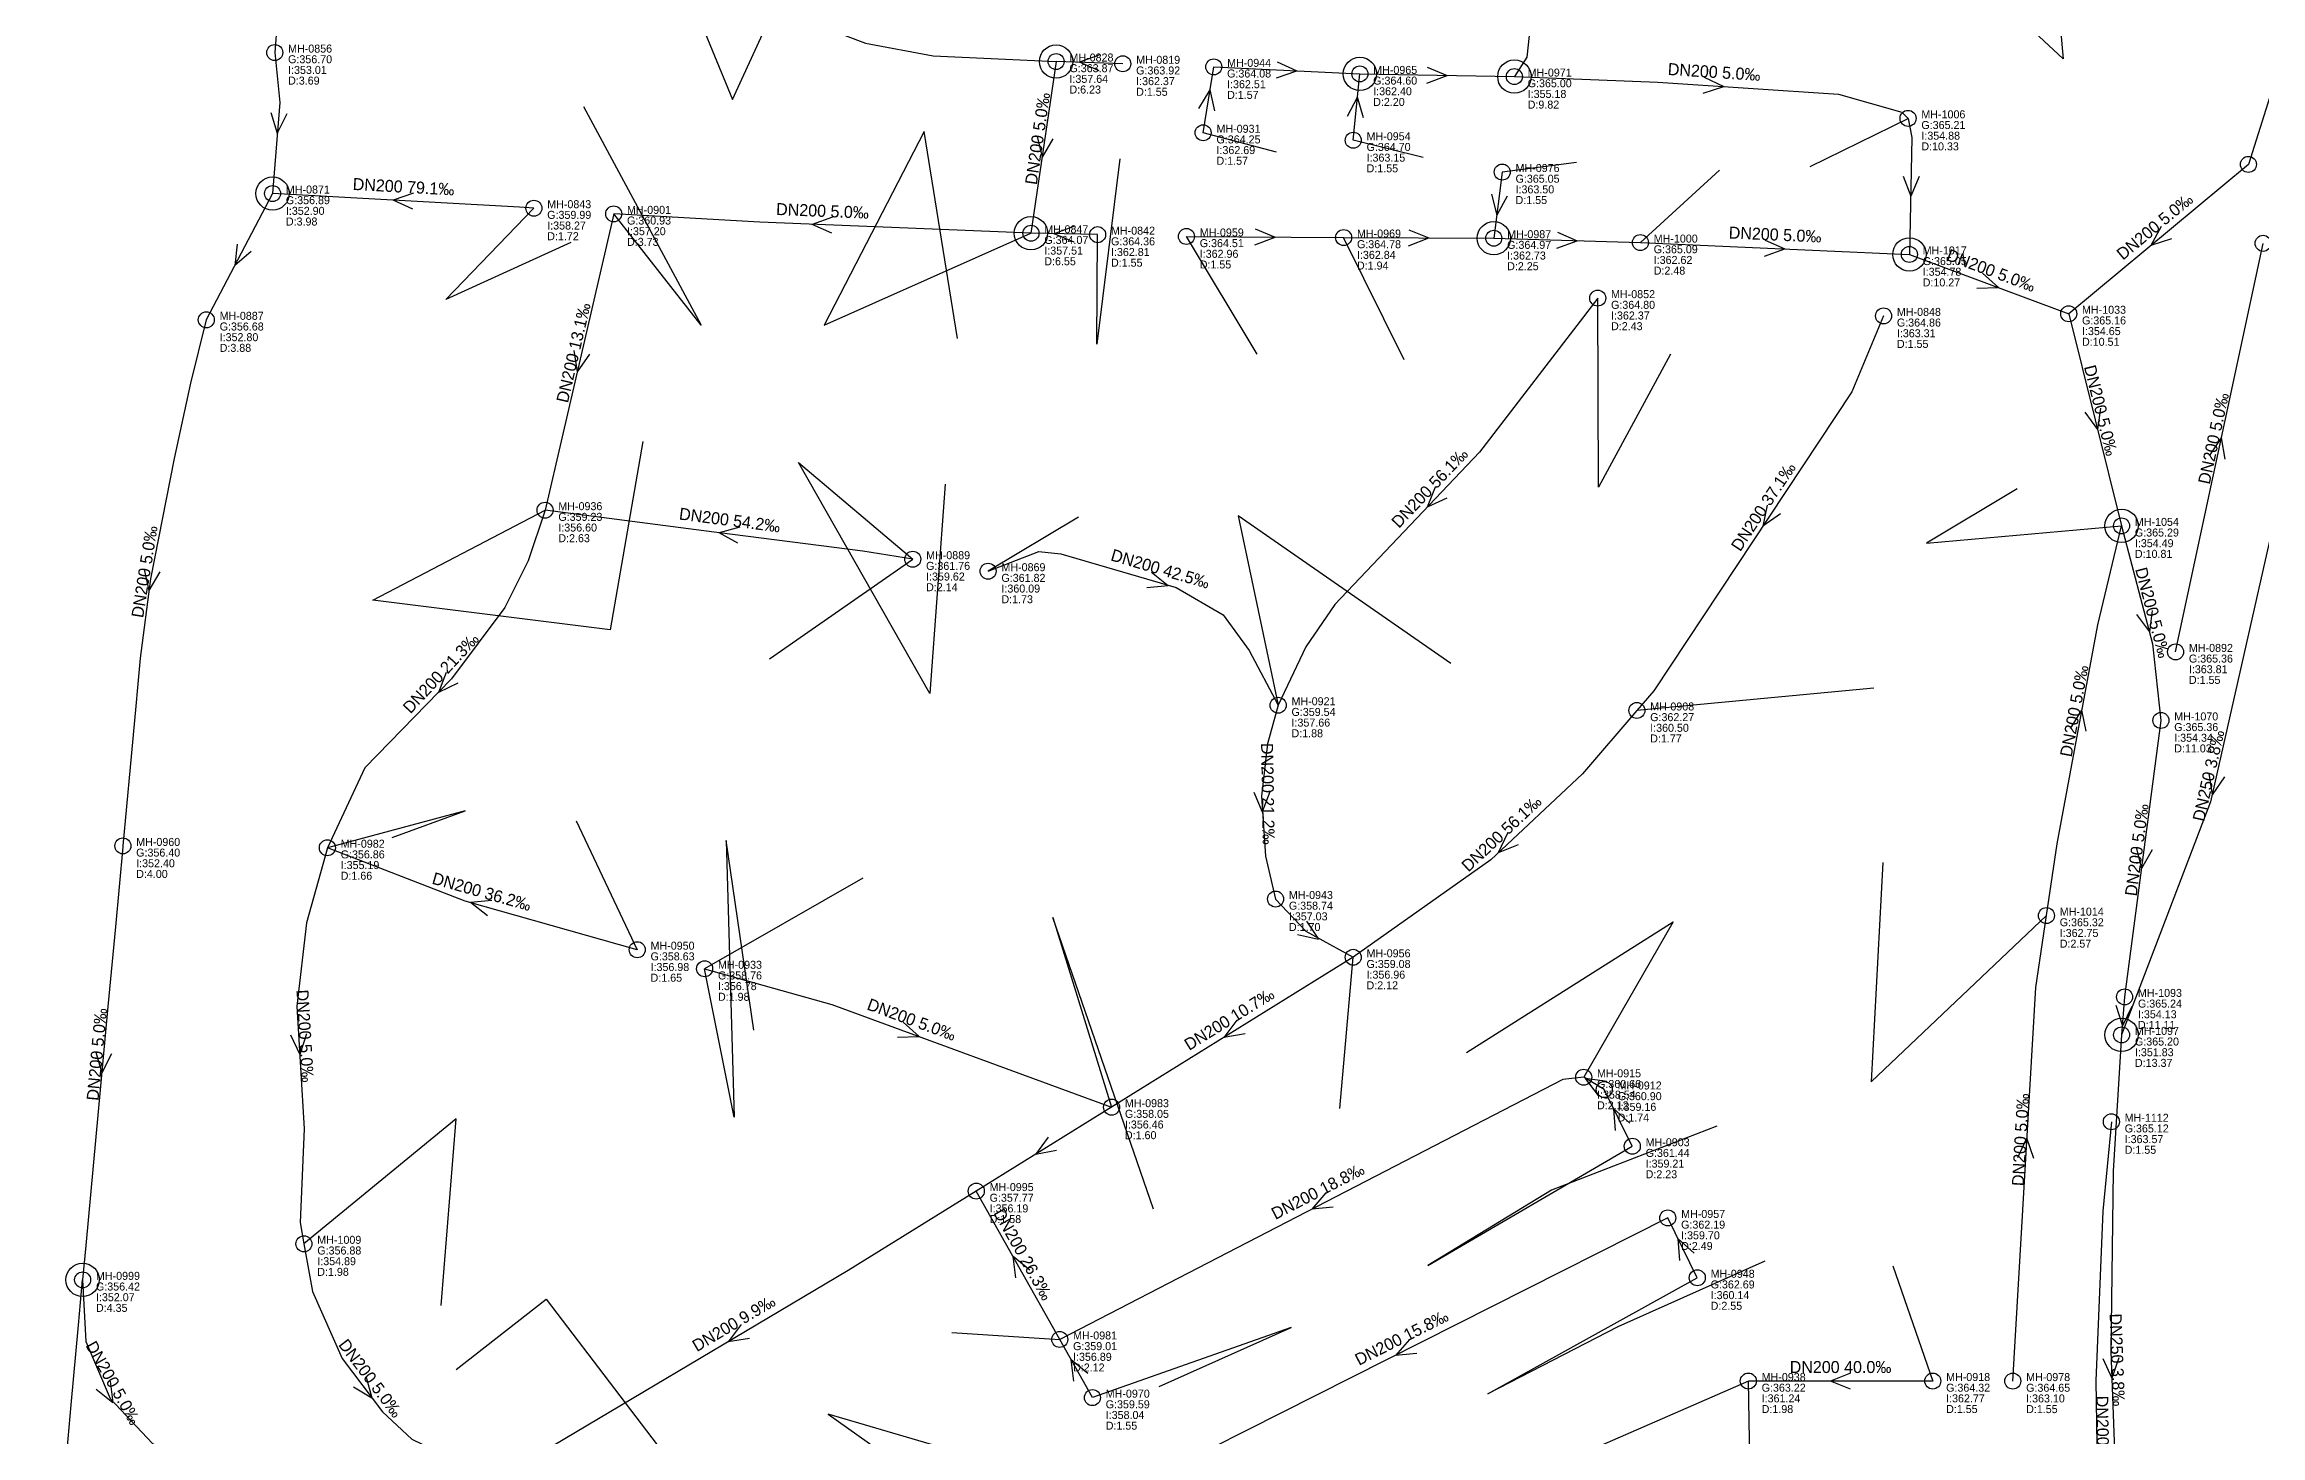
# Model space of a CAD drawing. Header units: metres. Extents: x 449900 to 451990, y 2566732 to 2570847.
# Drawn here: x 449912.9 to 450245.3, y 2568783.6 to 2568992.2 of the extents above; entities that cross this region are included whole.
import ezdxf
from ezdxf.enums import TextEntityAlignment as Align

# ---------------------------------------------------------------- set-up
doc = ezdxf.new("R2010")
doc.units = ezdxf.units.M
for name, color, linetype in [('SEW-DROP', 6, 'Continuous'), ('SEW-LABEL', 2, 'Continuous'), ('SEW-MH', 7, 'Continuous'), ('SEW-MH-LABEL', 8, 'Continuous'), ('SEW-PIPE-DN200', 3, 'Continuous'), ('SEW-PIPE-DN250', 4, 'Continuous'), ('SEW-RIDER', 8, 'Continuous')]:
    doc.layers.add(name, color=color, linetype=linetype)

msp = doc.modelspace()

# ---------------------------------------------------------------- linework, layer by layer
at = {"layer": 'SEW-DROP'}
for centre in [(450064.66, 2568989.62), (450110.21, 2568987.76), (450133.38, 2568987.36), (449947.15, 2568969.83), (450060.89, 2568963.87), (450130.3, 2568963.13), (450192.62, 2568960.7), (450224.44, 2568920), (450224.45, 2568843.68), (449918.67, 2568806.95)]:
    msp.add_circle(centre, 2.5, dxfattribs=at)
at = {"layer": 'SEW-LABEL'}
for p, q in [((450071.2, 2568990.6), (450068.16, 2568989.5)), ((450071.12, 2568988.2), (450068.16, 2568989.5)), ((450097.7, 2568987.16), (450100.75, 2568988.21)), ((450097.81, 2568989.56), (450100.75, 2568988.21)), ((450120.28, 2568986.38), (450123.3, 2568987.53)), ((450120.32, 2568988.78), (450123.3, 2568987.53)), ((450161.87, 2568987.25), (450164.78, 2568985.86)), ((450086.08, 2568982.59), (450087.74, 2568985.36)), ((450088.45, 2568982.21), (450087.74, 2568985.36)), ((450108.38, 2568981.41), (450109.87, 2568984.27)), ((450110.76, 2568981.17), (450109.87, 2568984.27)), ((450161.71, 2568984.86), (450164.78, 2568985.86)), ((449946.9, 2568981.99), (449947.86, 2568978.9)), ((449949.29, 2568981.8), (449947.86, 2568978.9)), ((450061.81, 2568978.4), (450062.56, 2568975.26)), ((450064.18, 2568978.05), (450062.56, 2568975.26)), ((450191.68, 2568972.45), (450192.82, 2568969.43)), ((450194.08, 2568972.4), (450192.82, 2568969.43)), ((449968.31, 2568969.87), (449965.25, 2568968.83)), ((449968.18, 2568967.47), (449965.25, 2568968.83)), ((450129.93, 2568969.73), (450130.74, 2568966.6)), ((450132.31, 2568969.42), (450130.74, 2568966.6)), ((450031.14, 2568966.27), (450028.09, 2568965.2)), ((450031.04, 2568963.87), (450028.09, 2568965.2)), ((450067.41, 2568964.93), (450064.39, 2568963.79)), ((450067.36, 2568962.53), (450064.39, 2568963.79)), ((450094.5, 2568964.52), (450097.49, 2568963.3)), ((450117.54, 2568964.39), (450120.54, 2568963.17)), ((450139.83, 2568964.04), (450142.79, 2568962.75)), ((450230.37, 2568964.88), (450228.83, 2568962.04)), ((449941.82, 2568962.25), (449941.49, 2568959.03)), ((449943.94, 2568961.13), (449941.49, 2568959.03)), ((450094.48, 2568962.12), (450097.49, 2568963.3)), ((450117.53, 2568961.99), (450120.54, 2568963.17)), ((450139.75, 2568961.64), (450142.79, 2568962.75)), ((450170.9, 2568960.45), (450173.95, 2568961.52)), ((450171, 2568962.85), (450173.95, 2568961.52)), ((450231.91, 2568963.04), (450228.83, 2568962.04)), ((450203.58, 2568957.9), (450205.97, 2568955.73)), ((450202.74, 2568955.65), (450205.97, 2568955.73)), ((449992.33, 2568946.3), (449992.82, 2568943.1)), ((449994.67, 2568945.75), (449992.82, 2568943.1)), ((450218.95, 2568937.06), (450220.84, 2568934.44)), ((450221.27, 2568937.64), (450220.84, 2568934.44)), ((450237.62, 2568930.52), (450239.42, 2568933.2)), ((450239.97, 2568930.01), (450239.42, 2568933.2)), ((450121.5, 2568925.79), (450120.3, 2568922.79)), ((450123.24, 2568924.14), (450120.3, 2568922.79)), ((450171.3, 2568923.12), (450170.64, 2568919.95)), ((450173.3, 2568921.79), (450170.64, 2568919.95)), ((450017.24, 2568919.78), (450014.11, 2568918.97)), ((450016.93, 2568917.4), (450014.11, 2568918.97)), ((449927.88, 2568913.46), (449928.59, 2568910.31)), ((449930.25, 2568913.09), (449928.59, 2568910.31)), ((450078.27, 2568910.77), (450081.48, 2568911.07)), ((450078.94, 2568913.07), (450081.48, 2568911.07)), ((450229.02, 2568907.33), (450228.62, 2568904.12)), ((450226.7, 2568906.72), (450228.62, 2568904.12)), ((449973.18, 2568898.03), (449972.02, 2568895.02)), ((449974.94, 2568896.39), (449972.02, 2568895.02)), ((450216.77, 2568889.64), (450218.5, 2568892.37)), ((450219.13, 2568889.2), (450218.5, 2568892.37)), ((450237.52, 2568882.88), (450238.03, 2568879.69)), ((450239.86, 2568882.35), (450238.03, 2568879.69)), ((450094.3, 2568880.09), (450095.55, 2568877.11)), ((450096.7, 2568880.13), (450095.55, 2568877.11)), ((450132.33, 2568873.92), (450130.96, 2568870.99)), ((450133.97, 2568872.17), (450130.96, 2568870.99)), ((450226.63, 2568871.75), (450227.43, 2568868.62)), ((450229.01, 2568871.43), (450227.43, 2568868.62)), ((449980.05, 2568863.85), (449976.83, 2568863.51)), ((449979.39, 2568861.54), (449976.83, 2568863.51)), ((450102.21, 2568860.72), (450104, 2568858.03)), ((450100.85, 2568858.74), (450104, 2568858.03)), ((450223.6, 2568848.12), (450224.56, 2568845.03)), ((450225.99, 2568847.93), (450224.56, 2568845.03)), ((450041.7, 2568845.58), (450044.1, 2568843.42)), ((450091.74, 2568845.89), (450089.82, 2568843.29)), ((449920.63, 2568841.09), (449921.55, 2568837.99)), ((449923.02, 2568840.86), (449921.55, 2568837.99)), ((449949.86, 2568843.69), (449951.24, 2568840.76)), ((449952.25, 2568843.83), (449951.24, 2568840.76)), ((450040.87, 2568843.32), (450044.1, 2568843.42)), ((450093, 2568843.85), (450089.82, 2568843.29)), ((450146, 2568834.6), (450144.03, 2568837.16)), ((450147.23, 2568836.67), (450144.03, 2568837.16)), ((450148.56, 2568829.36), (450148.3, 2568832.58)), ((450150.71, 2568830.42), (450148.3, 2568832.58)), ((450063.48, 2568828.36), (450061.56, 2568825.76)), ((450208.89, 2568825.29), (450210.26, 2568828.21)), ((450211.29, 2568825.15), (450210.26, 2568828.21)), ((450064.74, 2568826.32), (450061.56, 2568825.76)), ((450105.1, 2568819.99), (450102.99, 2568817.54)), ((450106.2, 2568817.85), (450102.99, 2568817.54)), ((450158.19, 2568809.87), (450157.94, 2568813.09)), ((450160.34, 2568810.93), (450157.94, 2568813.09)), ((450058.64, 2568807.24), (450058.21, 2568810.44)), ((450060.73, 2568808.41), (450058.21, 2568810.44)), ((450017.45, 2568800.25), (450015.48, 2568797.68)), ((450018.68, 2568798.18), (450015.48, 2568797.68)), ((450117.68, 2568798.03), (450115.54, 2568795.61)), ((450067.34, 2568791.75), (450066.92, 2568794.95)), ((450069.43, 2568792.93), (450066.92, 2568794.95)), ((450118.76, 2568795.89), (450115.54, 2568795.61)), ((450221.65, 2568795.18), (450222.96, 2568792.22)), ((450224.04, 2568795.27), (450222.96, 2568792.22)), ((449922.79, 2568791.75), (449923.22, 2568788.55)), ((449959.28, 2568790.93), (449962.05, 2568789.26)), ((449961.19, 2568792.37), (449962.05, 2568789.26)), ((450183.8, 2568792.98), (450180.8, 2568791.78)), ((450183.8, 2568790.58), (450180.8, 2568791.78)), ((449920.7, 2568790.57), (449923.22, 2568788.55))]:
    msp.add_line(p, q, dxfattribs=at)
at = {"layer": 'SEW-MH'}
for centre in [(449947.48, 2568990.96), (450064.66, 2568989.62), (450074.66, 2568989.28), (450088.3, 2568988.82), (450110.21, 2568987.76), (450133.38, 2568987.36), (450192.42, 2568981.1), (450086.71, 2568978.94), (450109.22, 2568977.81), (450131.56, 2568973.05), (450243.46, 2568974.2), (449947.15, 2568969.83), (449986.34, 2568967.63), (449998.31, 2568966.78), (450060.89, 2568963.87), (450070.89, 2568963.66), (450084.2, 2568963.39), (450107.78, 2568963.23), (450130.3, 2568963.13), (450152.28, 2568962.47), (450192.62, 2568960.7), (450245.67, 2568962.36), (450145.88, 2568954.14), (449937.22, 2568950.89), (450188.75, 2568951.48), (450216.51, 2568951.8), (449988.01, 2568922.35), (450224.44, 2568920), (450043.16, 2568915), (450054.46, 2568913.2), (450232.54, 2568901.1), (450097.96, 2568893.1), (450151.75, 2568892.32), (450230.34, 2568890.83), (449924.7, 2568872.01), (449955.37, 2568871.74), (450097.57, 2568864.05), (450213.17, 2568861.56), (450001.84, 2568856.45), (450011.95, 2568853.59), (450109.21, 2568855.31), (450224.9, 2568849.37), (450224.45, 2568843.68), (450143.78, 2568837.32), (450072.98, 2568832.84), (450146.87, 2568835.49), (450222.91, 2568830.65), (450151.07, 2568826.98), (450052.69, 2568820.26), (450156.39, 2568816.23), (449951.86, 2568812.35), (449918.67, 2568806.95), (450160.82, 2568807.26), (450065.2, 2568798.01), (450168.47, 2568791.78), (450196.13, 2568791.78), (450208.13, 2568791.77), (450070.1, 2568789.29)]:
    msp.add_circle(centre, 1.2, dxfattribs=at)
at = {"layer": 'SEW-PIPE-DN200'}
for points in [[(449977.39, 2569062.72), (449976.05, 2569060.53), (449964.6, 2569035.87), (449954.08, 2569016.04), (449952.41, 2569012.57), (449950.97, 2569008.99), (449949.57, 2569004.6), (449948.51, 2569000.11), (449947.82, 2568995.55), (449947.48, 2568990.96)], [(450258.25, 2569021.03), (450243.46, 2568974.2), (450243.46, 2568974.2)], [(450137.54, 2569011.78), (450135.23, 2568990.25), (450133.38, 2568987.36)], [(450002.9, 2569000.14), (450015.6, 2569000.46), (450024.68, 2568996.69), (450036.08, 2568992.36), (450046.24, 2568990.46), (450064.66, 2568989.62)], [(449947.48, 2568990.96), (449948.22, 2568983.46), (449947.15, 2568969.83)], [(450064.66, 2568989.62), (450060.89, 2568963.87)], [(450074.66, 2568989.28), (450064.66, 2568989.62)], [(450086.71, 2568978.94), (450088.3, 2568988.82)], [(450088.3, 2568988.82), (450110.21, 2568987.76)], [(450109.22, 2568977.81), (450110.21, 2568987.76)], [(450110.21, 2568987.76), (450133.38, 2568987.36)], [(450133.38, 2568987.36), (450154.91, 2568986.5), (450181.97, 2568984.74), (450191.49, 2568982.04), (450192.42, 2568981.1), (450192.42, 2568981.1)], [(450192.42, 2568981.1), (450193.01, 2568978.25), (450192.62, 2568960.7)], [(450243.46, 2568974.2), (450216.51, 2568951.8)], [(450131.56, 2568973.05), (450130.3, 2568963.13)], [(449947.15, 2568969.83), (449937.22, 2568950.89)], [(449986.34, 2568967.63), (449984.2, 2568967.79), (449947.15, 2568969.83)], [(449998.31, 2568966.78), (449993.11, 2568944.36), (449988.01, 2568922.35)], [(450060.89, 2568963.87), (450042.44, 2568964.61), (450020.23, 2568965.51), (449998.31, 2568966.78)], [(450070.89, 2568963.66), (450060.89, 2568963.87)], [(450084.2, 2568963.39), (450107.78, 2568963.23)], [(450107.78, 2568963.23), (450130.3, 2568963.13)], [(450130.3, 2568963.13), (450152.28, 2568962.47)], [(450152.28, 2568962.47), (450192.62, 2568960.7)], [(450192.62, 2568960.7), (450216.51, 2568951.8)], [(450232.54, 2568901.1), (450245.67, 2568962.36)], [(450145.88, 2568954.14), (450128.14, 2568931.05), (450106.46, 2568908.23), (450102.09, 2568901.88), (450097.96, 2568893.1)], [(449937.22, 2568950.89), (449934.83, 2568941.41), (449932.42, 2568930.12), (449928.86, 2568912.05), (449927.31, 2568900.15), (449926.9, 2568895.74), (449926.65, 2568892.98), (449925.8, 2568883.8), (449924.7, 2568872.01)], [(450188.75, 2568951.48), (450183.97, 2568940.07), (450154.28, 2568895.27), (450151.75, 2568892.32)], [(450216.51, 2568951.8), (450224.44, 2568920)], [(449988.01, 2568922.35), (449985.47, 2568914.78), (449981.99, 2568907.76), (449973.97, 2568897.07), (449961.01, 2568883.73), (449955.37, 2568871.74)], [(450043.16, 2568915), (450035.69, 2568916.18), (450011.85, 2568919.27), (449988.01, 2568922.35)], [(450213.17, 2568861.56), (450214.76, 2568872.34), (450220.89, 2568905.17), (450224.44, 2568920)], [(450224.44, 2568920), (450229.1, 2568902.31), (450230.34, 2568890.83)], [(450054.46, 2568913.2), (450062.08, 2568916.16), (450065.36, 2568915.81), (450082.64, 2568910.74), (450089.71, 2568906.64), (450093.62, 2568901.32), (450097.96, 2568893.1)], [(450097.96, 2568893.1), (450096.37, 2568887.34), (450095.46, 2568879.46), (450096.08, 2568870.45), (450097.57, 2568864.05), (450097.57, 2568864.05)], [(450151.75, 2568892.32), (450143.61, 2568882.83), (450129.84, 2568869.94), (450109.21, 2568855.31)], [(450230.34, 2568890.83), (450224.9, 2568849.37)], [(449924.7, 2568872.01), (449924.69, 2568871.85), (449923.58, 2568859.9), (449922.47, 2568847.95), (449921.36, 2568836), (449920.25, 2568824.05), (449919.15, 2568812.1), (449918.67, 2568806.95)], [(449955.37, 2568871.74), (449952.22, 2568860.49), (449950.8, 2568847.96), (449951.91, 2568829.61), (449951.28, 2568815.55), (449951.86, 2568812.35)], [(450001.84, 2568856.45), (449976.06, 2568863.73), (449955.37, 2568871.74)], [(450097.57, 2568864.05), (450102.13, 2568859.23), (450109.21, 2568855.31)], [(450208.13, 2568791.77), (450211.59, 2568850.77), (450213.17, 2568861.56)], [(450109.21, 2568855.31), (450072.98, 2568832.84)], [(450011.95, 2568853.59), (450031.03, 2568848.21), (450072.98, 2568832.84)], [(450224.9, 2568849.37), (450224.45, 2568843.68)], [(450143.78, 2568837.32), (450143.78, 2568837.32), (450140.63, 2568837.01), (450065.2, 2568798.01)], [(450146.87, 2568835.49), (450146.87, 2568835.49), (450143.78, 2568837.32)], [(450151.07, 2568826.98), (450146.87, 2568835.49)], [(450072.98, 2568832.84), (450052.69, 2568820.26)], [(450222.91, 2568830.65), (450221.61, 2568817.25), (450220.58, 2568791.79), (450220.97, 2568766.3), (450222.81, 2568740.86), (450224.09, 2568730.89)], [(450052.69, 2568820.26), (450033.47, 2568808.37), (449980.65, 2568776.98)], [(450065.2, 2568798.01), (450052.69, 2568820.26)], [(450156.39, 2568816.23), (450077.38, 2568776.34)], [(450160.82, 2568807.26), (450156.39, 2568816.23)], [(449951.86, 2568812.35), (449953.15, 2568805.21), (449957.59, 2568795.14), (449963.64, 2568787.15), (449968.04, 2568783.08), (449980.65, 2568776.98)], [(449912.92, 2568742.16), (449913.96, 2568754.11), (449915, 2568766.07), (449915.31, 2568769.61), (449916.04, 2568778.02), (449916.93, 2568788.21), (449918.04, 2568800.16), (449918.67, 2568806.95)], [(449918.67, 2568806.95), (449919.13, 2568797.69), (449922.78, 2568789.16), (449929.16, 2568782.43), (449936.08, 2568778.91)], [(450070.1, 2568789.29), (450065.2, 2568798.01)], [(450168.47, 2568791.78), (450089.67, 2568757.38), (450089.67, 2568757.38)], [(450168.86, 2568771.24), (450168.47, 2568791.78)], [(450196.13, 2568791.78), (450168.47, 2568791.78)]]:
    msp.add_lwpolyline(points, dxfattribs=at)
at = {"layer": 'SEW-PIPE-DN250'}
for points in [[(450247.18, 2568920.17), (450237.79, 2568878.62), (450224.45, 2568843.68)], [(450224.45, 2568843.68), (450223.19, 2568823.26), (450222.81, 2568796.22), (450223.83, 2568769.19), (450226.1, 2568743.84)]]:
    msp.add_lwpolyline(points, dxfattribs=at)
at = {"layer": 'SEW-RIDER'}
for points in [[(450196.83, 2569016.96), (450213.59, 2569013.4), (450215.67, 2568990), (450199.19, 2569005.42)], [(450003.93, 2569013.58), (450016.13, 2568983.94), (450028.02, 2569009.87), (450002.9, 2569000.14)], [(449993.79, 2568982.9), (450011.45, 2568950.09), (449998.31, 2568966.78)], [(450177.75, 2568973.86), (450192.42, 2568981.1)], [(450049.86, 2568948.1), (450044.87, 2568979.11), (450029.9, 2568950.09), (450060.89, 2568963.87)], [(450097.71, 2568976.02), (450086.71, 2568978.94)], [(450119.73, 2568975.22), (450109.22, 2568977.81)], [(450074.22, 2568975.03), (450070.76, 2568947.24), (450070.89, 2568963.66)], [(450142.72, 2568974.46), (450131.56, 2568973.05)], [(450164.17, 2568973.31), (450152.28, 2568962.47)], [(449991.86, 2568962.51), (449973.13, 2568953.96), (449986.34, 2568967.63)], [(450094.8, 2568945.73), (450084.2, 2568963.39)], [(450116.85, 2568944.88), (450107.78, 2568963.23)], [(450156.81, 2568945.74), (450146, 2568925.81), (450145.88, 2568954.14)], [(450002.68, 2568932.64), (449997.8, 2568904.43), (449962.18, 2568908.87), (449988.01, 2568922.35)], [(450048.02, 2568926.25), (450045.71, 2568894.84), (450026.03, 2568929.51), (450043.16, 2568915)], [(450208.81, 2568925.55), (450195.21, 2568917.39), (450224.44, 2568920)], [(450068, 2568921.32), (450054.46, 2568913.2)], [(450123.84, 2568899.38), (450091.94, 2568921.49), (450097.96, 2568893.1)], [(450021.69, 2568900.04), (450043.16, 2568915)], [(450187.27, 2568895.66), (450151.75, 2568892.32)], [(449965.1, 2568873.28), (449976.05, 2568877.28), (449955.37, 2568871.74)], [(449992.66, 2568875.77), (450001.84, 2568856.45)], [(450019.35, 2568844.4), (450015.18, 2568872.82), (450016.39, 2568831.33), (450011.95, 2568853.59)], [(450188.63, 2568869.51), (450186.88, 2568836.62), (450213.17, 2568861.56)], [(450035.68, 2568867.16), (450011.95, 2568853.59)], [(450079.27, 2568817.56), (450064.16, 2568861.26), (450072.98, 2568832.84)], [(450126.21, 2568841.05), (450157.18, 2568860.64), (450143.78, 2568837.32)], [(450107.2, 2568832.62), (450109.21, 2568855.31)], [(449972.42, 2568803.08), (449974.68, 2568831.08), (449951.86, 2568812.35)], [(450163.74, 2568830.01), (450138.94, 2568820.38), (450120.41, 2568809.12), (450151.07, 2568826.98)], [(450170.92, 2568809.75), (450148.91, 2568799.92), (450129.42, 2568789.84), (450160.82, 2568807.26)], [(450190.13, 2568809.06), (450196.13, 2568791.78)], [(449974.71, 2568793.53), (449988.19, 2568804.04), (450010.26, 2568775.07), (449980.65, 2568776.98)], [(450049.04, 2568799.04), (450065.2, 2568798.01)], [(450080.11, 2568790.95), (450099.91, 2568799.79), (450070.1, 2568789.29)], [(450060.76, 2568777.93), (450030.49, 2568786.82), (450059.24, 2568766.42)]]:
    msp.add_lwpolyline(points, dxfattribs=at)

# ---------------------------------------------------------------- texts
at = {"layer": 'SEW-LABEL'}
for s, rotation, p in [('DN200 5.0‰', -3.7263, (450163.29, 2568987.16)), ('DN200 5.0‰', 81.6679, (450062.77, 2568977.94)), ('DN200 79.1‰', 356.8443, (449966.75, 2568969.95)), ('DN200 5.0‰', 357.6794, (450029.59, 2568966.33)), ('DN200 5.0‰', 39.7313, (450229.99, 2568964.2)), ('DN200 5.0‰', -2.5129, (450172.45, 2568962.78)), ('DN200 5.0‰', -20.4284, (450204.57, 2568957.45)), ('DN200 13.1‰', 76.9443, (449993.16, 2568945.76)), ('DN200 5.0‰', -76.0048, (450220.47, 2568937.1)), ('DN200 5.0‰', 77.8984, (450239.11, 2568932.93)), ('DN200 56.1‰', 46.4656, (450121.33, 2568925.08)), ('DN200 37.1‰', 56.469, (450171.47, 2568922.4)), ('DN200 54.2‰', 352.6293, (450015.6, 2568919.98)), ('DN200 5.0‰', 80.9707, (449928.83, 2568912.99)), ('DN200 42.5‰', -16.359, (450080.04, 2568912.7)), ('DN200 5.0‰', -75.2275, (450228.24, 2568906.77)), ('DN200 21.3‰', 47.0448, (449973.04, 2568897.31)), ('DN200 5.0‰', 79.4246, (450218.23, 2568892.09)), ('DN200 21.2‰', -89.0785, (450095.52, 2568879.81)), ('DN250 3.8‰', 77.2714, (450238.36, 2568882.36)), ('DN200 56.1‰', 43.0939, (450132.06, 2568873.22)), ('DN200 5.0‰', 82.5327, (450227.62, 2568871.3)), ('DN200 36.2‰', 344.2349, (449978.28, 2568864.3)), ('DN200 5.0‰', 84.7002, (449921.69, 2568840.68)), ('DN200 5.0‰', -86.5441, (449951.14, 2568843.46)), ('DN200 5.0‰', -20.1181, (450042.69, 2568845.13)), ('DN200 10.7‰', 31.8035, (450091.09, 2568845.28)), ('DN200 5.0‰', 86.6435, (450210.18, 2568827.91)), ('DN200 18.8‰', 27.3404, (450104.32, 2568819.43)), ('DN200 26.3‰', 299.3448, (450058.95, 2568810.33)), ('DN200 9.9‰', 30.7212, (450016.77, 2568799.65)), ('DN200 15.8‰', 26.786, (450116.88, 2568797.48)), ('DN250 3.8‰', -87.8409, (450222.9, 2568794.92)), ('DN200 5.0‰', -60.5485, (449922.48, 2568791.05)), ('DN200 5.0‰', -52.8767, (449961.14, 2568791.65)), ('DN200 40.0‰', 359.9964, (450182.3, 2568792.98)), ('DN200 21.5‰', -89.1043, (450220.75, 2568781.94))]:
    msp.add_text(s, height=1.8, rotation=rotation, dxfattribs=at).set_placement(p, align=Align.CENTER)
at = {"layer": 'SEW-MH-LABEL'}
for s, p in [('G:356.70', (449949.48, 2568989.36)), ('MH-0856', (449949.48, 2568990.96)), ('MH-0828', (450066.66, 2568989.62)), ('MH-0819', (450076.66, 2568989.28)), ('D:3.69', (449949.48, 2568986.16)), ('I:353.01', (449949.48, 2568987.76)), ('G:363.87', (450066.66, 2568988.02)), ('I:357.64', (450066.66, 2568986.42)), ('G:363.92', (450076.66, 2568987.68)), ('I:362.37', (450076.66, 2568986.08)), ('G:364.08', (450090.3, 2568987.22)), ('MH-0944', (450090.3, 2568988.82)), ('G:364.60', (450112.21, 2568986.16)), ('MH-0965', (450112.21, 2568987.76)), ('G:365.00', (450135.38, 2568985.76)), ('MH-0971', (450135.38, 2568987.36)), ('D:6.23', (450066.66, 2568984.82)), ('D:1.55', (450076.66, 2568984.48)), ('D:1.57', (450090.3, 2568984.02)), ('I:362.51', (450090.3, 2568985.62)), ('D:2.20', (450112.21, 2568982.96)), ('I:362.40', (450112.21, 2568984.56)), ('D:9.82', (450135.38, 2568982.56)), ('I:355.18', (450135.38, 2568984.16)), ('G:365.21', (450194.42, 2568979.5)), ('MH-1006', (450194.42, 2568981.1)), ('G:364.25', (450088.71, 2568977.34)), ('MH-0931', (450088.71, 2568978.94)), ('I:362.69', (450088.71, 2568975.74)), ('G:364.70', (450111.22, 2568976.21)), ('MH-0954', (450111.22, 2568977.81)), ('D:10.33', (450194.42, 2568976.3)), ('I:354.88', (450194.42, 2568977.9)), ('D:1.57', (450088.71, 2568974.14)), ('D:1.55', (450111.22, 2568973.01)), ('I:363.15', (450111.22, 2568974.61)), ('MH-0976', (450133.56, 2568973.05)), ('MH-0871', (449949.15, 2568969.83)), ('G:365.05', (450133.56, 2568971.45)), ('I:363.50', (450133.56, 2568969.85)), ('G:356.89', (449949.15, 2568968.23)), ('I:352.90', (449949.15, 2568966.63)), ('G:359.99', (449988.34, 2568966.03)), ('MH-0843', (449988.34, 2568967.63)), ('MH-0901', (450000.31, 2568966.78)), ('D:1.55', (450133.56, 2568968.25)), ('D:3.98', (449949.15, 2568965.03)), ('D:1.72', (449988.34, 2568962.83)), ('I:358.27', (449988.34, 2568964.43)), ('G:360.93', (450000.31, 2568965.18)), ('I:357.20', (450000.31, 2568963.58)), ('MH-0847', (450062.89, 2568963.87)), ('MH-0842', (450072.89, 2568963.66)), ('MH-0959', (450086.2, 2568963.39)), ('MH-0969', (450109.78, 2568963.23)), ('MH-0987', (450132.3, 2568963.13)), ('MH-1000', (450154.28, 2568962.47)), ('D:3.73', (450000.31, 2568961.98)), ('G:364.07', (450062.89, 2568962.27)), ('D:6.55', (450062.89, 2568959.07)), ('I:357.51', (450062.89, 2568960.67)), ('G:364.36', (450072.89, 2568962.06)), ('I:362.81', (450072.89, 2568960.46)), ('G:364.51', (450086.2, 2568961.79)), ('I:362.96', (450086.2, 2568960.19)), ('G:364.78', (450109.78, 2568961.63)), ('I:362.84', (450109.78, 2568960.03)), ('G:364.97', (450132.3, 2568961.53)), ('I:362.73', (450132.3, 2568959.93)), ('G:365.09', (450154.28, 2568960.87)), ('I:362.62', (450154.28, 2568959.27)), ('G:365.05', (450194.62, 2568959.1)), ('MH-1017', (450194.62, 2568960.7)), ('D:1.55', (450072.89, 2568958.86)), ('D:1.55', (450086.2, 2568958.59)), ('D:1.94', (450109.78, 2568958.43)), ('D:2.25', (450132.3, 2568958.33)), ('D:2.48', (450154.28, 2568957.67)), ('D:10.27', (450194.62, 2568955.9)), ('I:354.78', (450194.62, 2568957.5)), ('G:364.80', (450147.88, 2568952.54)), ('MH-0852', (450147.88, 2568954.14)), ('G:356.68', (449939.22, 2568949.29)), ('MH-0887', (449939.22, 2568950.89)), ('D:2.43', (450147.88, 2568949.34)), ('I:362.37', (450147.88, 2568950.94)), ('G:364.86', (450190.75, 2568949.88)), ('MH-0848', (450190.75, 2568951.48)), ('G:365.16', (450218.51, 2568950.2)), ('MH-1033', (450218.51, 2568951.8)), ('D:3.88', (449939.22, 2568946.09)), ('I:352.80', (449939.22, 2568947.69)), ('D:1.55', (450190.75, 2568946.68)), ('I:363.31', (450190.75, 2568948.28)), ('D:10.51', (450218.51, 2568947)), ('I:354.65', (450218.51, 2568948.6)), ('G:359.23', (449990.01, 2568920.75)), ('MH-0936', (449990.01, 2568922.35)), ('MH-1054', (450226.44, 2568920)), ('D:2.63', (449990.01, 2568917.55)), ('I:356.60', (449990.01, 2568919.15)), ('G:365.29', (450226.44, 2568918.4)), ('I:354.49', (450226.44, 2568916.8)), ('G:361.76', (450045.16, 2568913.4)), ('MH-0889', (450045.16, 2568915)), ('MH-0869', (450056.46, 2568913.2)), ('D:10.81', (450226.44, 2568915.2)), ('D:2.14', (450045.16, 2568910.2)), ('I:359.62', (450045.16, 2568911.8)), ('G:361.82', (450056.46, 2568911.6)), ('I:360.09', (450056.46, 2568910)), ('D:1.73', (450056.46, 2568908.4)), ('G:365.36', (450234.54, 2568899.5)), ('MH-0892', (450234.54, 2568901.1)), ('D:1.55', (450234.54, 2568896.3)), ('I:363.81', (450234.54, 2568897.9)), ('MH-0921', (450099.96, 2568893.1)), ('G:359.54', (450099.96, 2568891.5)), ('I:357.66', (450099.96, 2568889.9)), ('G:362.27', (450153.75, 2568890.72)), ('MH-0908', (450153.75, 2568892.32)), ('MH-1070', (450232.34, 2568890.83)), ('D:1.88', (450099.96, 2568888.3)), ('D:1.77', (450153.75, 2568887.52)), ('I:360.50', (450153.75, 2568889.12)), ('G:365.36', (450232.34, 2568889.23)), ('D:11.03', (450232.34, 2568886.03)), ('I:354.34', (450232.34, 2568887.63)), ('G:356.40', (449926.7, 2568870.41)), ('MH-0960', (449926.7, 2568872.01)), ('G:356.86', (449957.37, 2568870.14)), ('MH-0982', (449957.37, 2568871.74)), ('D:4.00', (449926.7, 2568867.21)), ('I:352.40', (449926.7, 2568868.81)), ('D:1.66', (449957.37, 2568866.94)), ('I:355.19', (449957.37, 2568868.54)), ('MH-0943', (450099.57, 2568864.05)), ('G:358.74', (450099.57, 2568862.45)), ('I:357.03', (450099.57, 2568860.85)), ('G:365.32', (450215.17, 2568859.96)), ('MH-1014', (450215.17, 2568861.56)), ('MH-0950', (450003.84, 2568856.45)), ('D:1.70', (450099.57, 2568859.25)), ('D:2.57', (450215.17, 2568856.76)), ('I:362.75', (450215.17, 2568858.36)), ('G:358.63', (450003.84, 2568854.85)), ('I:356.98', (450003.84, 2568853.25)), ('MH-0933', (450013.95, 2568853.59)), ('G:359.08', (450111.21, 2568853.71)), ('MH-0956', (450111.21, 2568855.31)), ('D:1.65', (450003.84, 2568851.65)), ('G:358.76', (450013.95, 2568851.99)), ('I:356.78', (450013.95, 2568850.39)), ('D:2.12', (450111.21, 2568850.51)), ('I:356.96', (450111.21, 2568852.11)), ('D:1.98', (450013.95, 2568848.79)), ('G:365.24', (450226.9, 2568847.77)), ('MH-1093', (450226.9, 2568849.37)), ('I:354.13', (450226.9, 2568846.17)), ('MH-1097', (450226.45, 2568843.68)), ('D:11.11', (450226.9, 2568844.57)), ('G:365.20', (450226.45, 2568842.08)), ('I:351.83', (450226.45, 2568840.48)), ('MH-0915', (450145.78, 2568837.32)), ('D:13.37', (450226.45, 2568838.88)), ('MH-0983', (450074.98, 2568832.84)), ('G:360.66', (450145.78, 2568835.72)), ('I:358.54', (450145.78, 2568834.12)), ('G:360.90', (450148.87, 2568833.89)), ('MH-0912', (450148.87, 2568835.49)), ('G:358.05', (450074.98, 2568831.24)), ('I:356.46', (450074.98, 2568829.64)), ('D:2.12', (450145.78, 2568832.52)), ('D:1.74', (450148.87, 2568830.69)), ('I:359.16', (450148.87, 2568832.29)), ('MH-1112', (450224.91, 2568830.65)), ('D:1.60', (450074.98, 2568828.04)), ('MH-0903', (450153.07, 2568826.98)), ('G:365.12', (450224.91, 2568829.05)), ('I:363.57', (450224.91, 2568827.45)), ('G:361.44', (450153.07, 2568825.38)), ('I:359.21', (450153.07, 2568823.78)), ('D:1.55', (450224.91, 2568825.85)), ('MH-0995', (450054.69, 2568820.26)), ('D:2.23', (450153.07, 2568822.18)), ('G:357.77', (450054.69, 2568818.66)), ('I:356.19', (450054.69, 2568817.06)), ('MH-0957', (450158.39, 2568816.23)), ('D:1.58', (450054.69, 2568815.46)), ('G:362.19', (450158.39, 2568814.63)), ('I:359.70', (450158.39, 2568813.03)), ('G:356.88', (449953.86, 2568810.75)), ('MH-1009', (449953.86, 2568812.35)), ('D:2.49', (450158.39, 2568811.43)), ('MH-0999', (449920.67, 2568806.95)), ('D:1.98', (449953.86, 2568807.55)), ('I:354.89', (449953.86, 2568809.15)), ('MH-0948', (450162.82, 2568807.26)), ('G:356.42', (449920.67, 2568805.35)), ('I:352.07', (449920.67, 2568803.75)), ('G:362.69', (450162.82, 2568805.66)), ('I:360.14', (450162.82, 2568804.06)), ('D:4.35', (449920.67, 2568802.15)), ('D:2.55', (450162.82, 2568802.46)), ('G:359.01', (450067.2, 2568796.41)), ('MH-0981', (450067.2, 2568798.01)), ('D:2.12', (450067.2, 2568793.21)), ('I:356.89', (450067.2, 2568794.81)), ('G:363.22', (450170.47, 2568790.18)), ('MH-0938', (450170.47, 2568791.78)), ('G:364.32', (450198.13, 2568790.18)), ('MH-0918', (450198.13, 2568791.78)), ('G:364.65', (450210.13, 2568790.17)), ('MH-0978', (450210.13, 2568791.77)), ('G:359.59', (450072.1, 2568787.69)), ('MH-0970', (450072.1, 2568789.29)), ('D:1.98', (450170.47, 2568786.98)), ('I:361.24', (450170.47, 2568788.58)), ('D:1.55', (450198.13, 2568786.98)), ('I:362.77', (450198.13, 2568788.58)), ('D:1.55', (450210.13, 2568786.97)), ('I:363.10', (450210.13, 2568788.57)), ('D:1.55', (450072.1, 2568784.49)), ('I:358.04', (450072.1, 2568786.09))]:
    msp.add_text(s, height=1.2, dxfattribs=at).set_placement(p)

doc.saveas('drawing.dxf')
